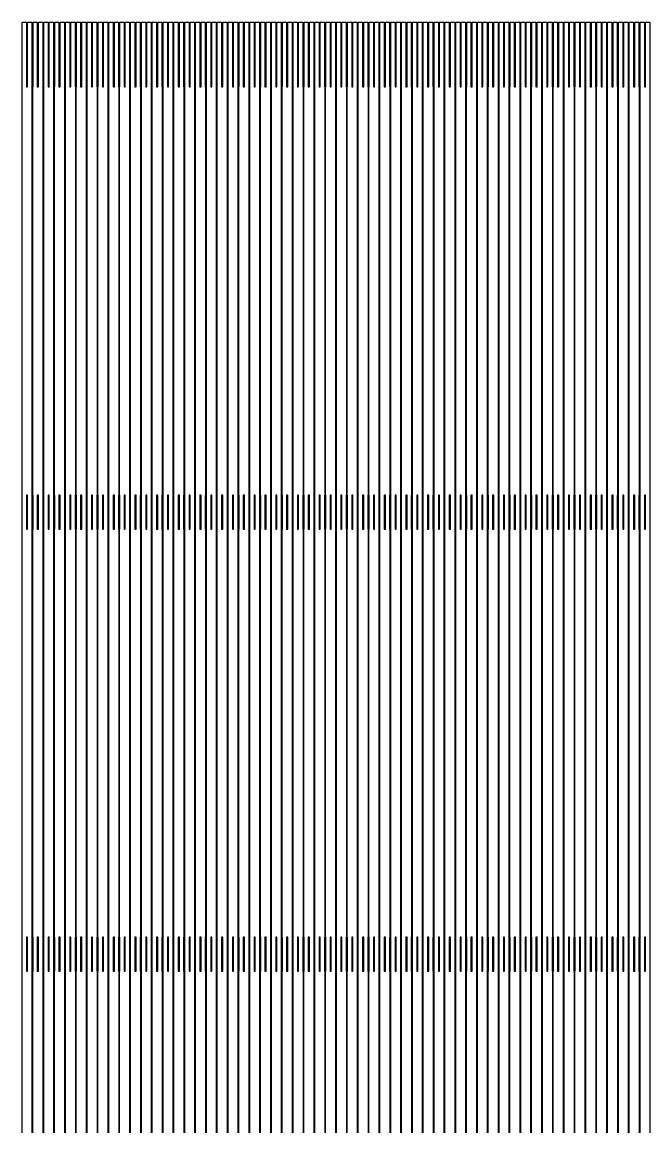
# Model space of a CAD drawing. Extents: x -145 to 145, y -175 to 185.
# Drawn here: x -85.9 to -25.9, y 4.6 to 110.1 of the extents above; entities that cross this region are included whole.
import ezdxf

# ---------------------------------------------------------------- set-up
doc = ezdxf.new("R2010")
doc.units = 0
doc.layers.add('screen_exp-1p', color=7, linetype='CONTINUOUS')

msp = doc.modelspace()

# ---------------------------------------------------------------- linework, layer by layer
at = {"layer": 'screen_exp-1p'}
for points in [[(-85.943, -19.492), (-85.943, 19.492), (-85.933, 19.492), (-85.933, 22.728), (-85.943, 22.728), (-85.943, 61.712), (-85.933, 61.712), (-85.933, 64.948), (-85.943, 64.948), (-85.943, 103.932), (-85.933, 103.932), (-85.933, 110.126), (-85.525, 110.126), (-85.525, 103.932), (-85.415, 103.932), (-85.415, 110.126), (-85.007, 110.126), (-85.007, 103.932), (-84.997, 103.932), (-84.997, 64.948), (-85.007, 64.948), (-85.007, 61.712), (-84.997, 61.712), (-84.997, 22.728), (-85.007, 22.728), (-85.007, 19.492), (-84.997, 19.492), (-84.997, -19.492)], [(-84.907, -19.492), (-84.907, 19.492), (-84.897, 19.492), (-84.897, 22.728), (-84.907, 22.728), (-84.907, 61.712), (-84.897, 61.712), (-84.897, 64.948), (-84.907, 64.948), (-84.907, 103.932), (-84.897, 103.932), (-84.897, 110.126), (-84.489, 110.126), (-84.489, 103.932), (-84.379, 103.932), (-84.379, 110.126), (-83.971, 110.126), (-83.971, 103.932), (-83.961, 103.932), (-83.961, 64.948), (-83.971, 64.948), (-83.971, 61.712), (-83.961, 61.712), (-83.961, 22.728), (-83.971, 22.728), (-83.971, 19.492), (-83.961, 19.492), (-83.961, -19.492)], [(-83.871, -19.492), (-83.871, 19.492), (-83.861, 19.492), (-83.861, 22.728), (-83.871, 22.728), (-83.871, 61.712), (-83.861, 61.712), (-83.861, 64.948), (-83.871, 64.948), (-83.871, 103.932), (-83.861, 103.932), (-83.861, 110.126), (-83.453, 110.126), (-83.453, 103.932), (-83.343, 103.932), (-83.343, 110.126), (-82.935, 110.126), (-82.935, 103.932), (-82.925, 103.932), (-82.925, 64.948), (-82.935, 64.948), (-82.935, 61.712), (-82.925, 61.712), (-82.925, 22.728), (-82.935, 22.728), (-82.935, 19.492), (-82.925, 19.492), (-82.925, -19.492)], [(-82.835, -19.492), (-82.835, 19.492), (-82.825, 19.492), (-82.825, 22.728), (-82.835, 22.728), (-82.835, 61.712), (-82.825, 61.712), (-82.825, 64.948), (-82.835, 64.948), (-82.835, 103.932), (-82.825, 103.932), (-82.825, 110.126), (-82.417, 110.126), (-82.417, 103.932), (-82.307, 103.932), (-82.307, 110.126), (-81.899, 110.126), (-81.899, 103.932), (-81.889, 103.932), (-81.889, 64.948), (-81.899, 64.948), (-81.899, 61.712), (-81.889, 61.712), (-81.889, 22.728), (-81.899, 22.728), (-81.899, 19.492), (-81.889, 19.492), (-81.889, -19.492)], [(-81.799, -19.492), (-81.799, 19.492), (-81.789, 19.492), (-81.789, 22.728), (-81.799, 22.728), (-81.799, 61.712), (-81.789, 61.712), (-81.789, 64.948), (-81.799, 64.948), (-81.799, 103.932), (-81.789, 103.932), (-81.789, 110.126), (-81.381, 110.126), (-81.381, 103.932), (-81.271, 103.932), (-81.271, 110.126), (-80.863, 110.126), (-80.863, 103.932), (-80.853, 103.932), (-80.853, 64.948), (-80.863, 64.948), (-80.863, 61.712), (-80.853, 61.712), (-80.853, 22.728), (-80.863, 22.728), (-80.863, 19.492), (-80.853, 19.492), (-80.853, -19.492)], [(-80.763, -19.492), (-80.763, 19.492), (-80.753, 19.492), (-80.753, 22.728), (-80.763, 22.728), (-80.763, 61.712), (-80.753, 61.712), (-80.753, 64.948), (-80.763, 64.948), (-80.763, 103.932), (-80.753, 103.932), (-80.753, 110.126), (-80.345, 110.126), (-80.345, 103.932), (-80.235, 103.932), (-80.235, 110.126), (-79.827, 110.126), (-79.827, 103.932), (-79.817, 103.932), (-79.817, 64.948), (-79.827, 64.948), (-79.827, 61.712), (-79.817, 61.712), (-79.817, 22.728), (-79.827, 22.728), (-79.827, 19.492), (-79.817, 19.492), (-79.817, -19.492)], [(-79.727, -19.492), (-79.727, 19.492), (-79.717, 19.492), (-79.717, 22.728), (-79.727, 22.728), (-79.727, 61.712), (-79.717, 61.712), (-79.717, 64.948), (-79.727, 64.948), (-79.727, 103.932), (-79.717, 103.932), (-79.717, 110.126), (-79.309, 110.126), (-79.309, 103.932), (-79.199, 103.932), (-79.199, 110.126), (-78.791, 110.126), (-78.791, 103.932), (-78.781, 103.932), (-78.781, 64.948), (-78.791, 64.948), (-78.791, 61.712), (-78.781, 61.712), (-78.781, 22.728), (-78.791, 22.728), (-78.791, 19.492), (-78.781, 19.492), (-78.781, -19.492)], [(-78.691, -19.492), (-78.691, 19.492), (-78.681, 19.492), (-78.681, 22.728), (-78.691, 22.728), (-78.691, 61.712), (-78.681, 61.712), (-78.681, 64.948), (-78.691, 64.948), (-78.691, 103.932), (-78.681, 103.932), (-78.681, 110.126), (-78.273, 110.126), (-78.273, 103.932), (-78.163, 103.932), (-78.163, 110.126), (-77.755, 110.126), (-77.755, 103.932), (-77.745, 103.932), (-77.745, 64.948), (-77.755, 64.948), (-77.755, 61.712), (-77.745, 61.712), (-77.745, 22.728), (-77.755, 22.728), (-77.755, 19.492), (-77.745, 19.492), (-77.745, -19.492)], [(-77.655, -19.492), (-77.655, 19.492), (-77.645, 19.492), (-77.645, 22.728), (-77.655, 22.728), (-77.655, 61.712), (-77.645, 61.712), (-77.645, 64.948), (-77.655, 64.948), (-77.655, 103.932), (-77.645, 103.932), (-77.645, 110.126), (-77.237, 110.126), (-77.237, 103.932), (-77.127, 103.932), (-77.127, 110.126), (-76.719, 110.126), (-76.719, 103.932), (-76.709, 103.932), (-76.709, 64.948), (-76.719, 64.948), (-76.719, 61.712), (-76.709, 61.712), (-76.709, 22.728), (-76.719, 22.728), (-76.719, 19.492), (-76.709, 19.492), (-76.709, -19.492)], [(-76.619, -19.492), (-76.619, 19.492), (-76.609, 19.492), (-76.609, 22.728), (-76.619, 22.728), (-76.619, 61.712), (-76.609, 61.712), (-76.609, 64.948), (-76.619, 64.948), (-76.619, 103.932), (-76.609, 103.932), (-76.609, 110.126), (-76.201, 110.126), (-76.201, 103.932), (-76.091, 103.932), (-76.091, 110.126), (-75.683, 110.126), (-75.683, 103.932), (-75.673, 103.932), (-75.673, 64.948), (-75.683, 64.948), (-75.683, 61.712), (-75.673, 61.712), (-75.673, 22.728), (-75.683, 22.728), (-75.683, 19.492), (-75.673, 19.492), (-75.673, -19.492)], [(-75.583, -19.492), (-75.583, 19.492), (-75.573, 19.492), (-75.573, 22.728), (-75.583, 22.728), (-75.583, 61.712), (-75.573, 61.712), (-75.573, 64.948), (-75.583, 64.948), (-75.583, 103.932), (-75.573, 103.932), (-75.573, 110.126), (-75.165, 110.126), (-75.165, 103.932), (-75.055, 103.932), (-75.055, 110.126), (-74.647, 110.126), (-74.647, 103.932), (-74.637, 103.932), (-74.637, 64.948), (-74.647, 64.948), (-74.647, 61.712), (-74.637, 61.712), (-74.637, 22.728), (-74.647, 22.728), (-74.647, 19.492), (-74.637, 19.492), (-74.637, -19.492)], [(-74.547, -19.492), (-74.547, 19.492), (-74.537, 19.492), (-74.537, 22.728), (-74.547, 22.728), (-74.547, 61.712), (-74.537, 61.712), (-74.537, 64.948), (-74.547, 64.948), (-74.547, 103.932), (-74.537, 103.932), (-74.537, 110.126), (-74.129, 110.126), (-74.129, 103.932), (-74.019, 103.932), (-74.019, 110.126), (-73.611, 110.126), (-73.611, 103.932), (-73.601, 103.932), (-73.601, 64.948), (-73.611, 64.948), (-73.611, 61.712), (-73.601, 61.712), (-73.601, 22.728), (-73.611, 22.728), (-73.611, 19.492), (-73.601, 19.492), (-73.601, -19.492)], [(-73.511, -19.492), (-73.511, 19.492), (-73.501, 19.492), (-73.501, 22.728), (-73.511, 22.728), (-73.511, 61.712), (-73.501, 61.712), (-73.501, 64.948), (-73.511, 64.948), (-73.511, 103.932), (-73.501, 103.932), (-73.501, 110.126), (-73.093, 110.126), (-73.093, 103.932), (-72.983, 103.932), (-72.983, 110.126), (-72.575, 110.126), (-72.575, 103.932), (-72.565, 103.932), (-72.565, 64.948), (-72.575, 64.948), (-72.575, 61.712), (-72.565, 61.712), (-72.565, 22.728), (-72.575, 22.728), (-72.575, 19.492), (-72.565, 19.492), (-72.565, -19.492)], [(-72.475, -19.492), (-72.475, 19.492), (-72.465, 19.492), (-72.465, 22.728), (-72.475, 22.728), (-72.475, 61.712), (-72.465, 61.712), (-72.465, 64.948), (-72.475, 64.948), (-72.475, 103.932), (-72.465, 103.932), (-72.465, 110.126), (-72.057, 110.126), (-72.057, 103.932), (-71.947, 103.932), (-71.947, 110.126), (-71.539, 110.126), (-71.539, 103.932), (-71.529, 103.932), (-71.529, 64.948), (-71.539, 64.948), (-71.539, 61.712), (-71.529, 61.712), (-71.529, 22.728), (-71.539, 22.728), (-71.539, 19.492), (-71.529, 19.492), (-71.529, -19.492)], [(-71.439, -19.492), (-71.439, 19.492), (-71.429, 19.492), (-71.429, 22.728), (-71.439, 22.728), (-71.439, 61.712), (-71.429, 61.712), (-71.429, 64.948), (-71.439, 64.948), (-71.439, 103.932), (-71.429, 103.932), (-71.429, 110.126), (-71.021, 110.126), (-71.021, 103.932), (-70.911, 103.932), (-70.911, 110.126), (-70.503, 110.126), (-70.503, 103.932), (-70.493, 103.932), (-70.493, 64.948), (-70.503, 64.948), (-70.503, 61.712), (-70.493, 61.712), (-70.493, 22.728), (-70.503, 22.728), (-70.503, 19.492), (-70.493, 19.492), (-70.493, -19.492)], [(-70.403, -19.492), (-70.403, 19.492), (-70.393, 19.492), (-70.393, 22.728), (-70.403, 22.728), (-70.403, 61.712), (-70.393, 61.712), (-70.393, 64.948), (-70.403, 64.948), (-70.403, 103.932), (-70.393, 103.932), (-70.393, 110.126), (-69.985, 110.126), (-69.985, 103.932), (-69.875, 103.932), (-69.875, 110.126), (-69.467, 110.126), (-69.467, 103.932), (-69.457, 103.932), (-69.457, 64.948), (-69.467, 64.948), (-69.467, 61.712), (-69.457, 61.712), (-69.457, 22.728), (-69.467, 22.728), (-69.467, 19.492), (-69.457, 19.492), (-69.457, -19.492)], [(-69.367, -19.492), (-69.367, 19.492), (-69.357, 19.492), (-69.357, 22.728), (-69.367, 22.728), (-69.367, 61.712), (-69.357, 61.712), (-69.357, 64.948), (-69.367, 64.948), (-69.367, 103.932), (-69.357, 103.932), (-69.357, 110.126), (-68.949, 110.126), (-68.949, 103.932), (-68.839, 103.932), (-68.839, 110.126), (-68.431, 110.126), (-68.431, 103.932), (-68.421, 103.932), (-68.421, 64.948), (-68.431, 64.948), (-68.431, 61.712), (-68.421, 61.712), (-68.421, 22.728), (-68.431, 22.728), (-68.431, 19.492), (-68.421, 19.492), (-68.421, -19.492)], [(-68.331, -19.492), (-68.331, 19.492), (-68.321, 19.492), (-68.321, 22.728), (-68.331, 22.728), (-68.331, 61.712), (-68.321, 61.712), (-68.321, 64.948), (-68.331, 64.948), (-68.331, 103.932), (-68.321, 103.932), (-68.321, 110.126), (-67.913, 110.126), (-67.913, 103.932), (-67.803, 103.932), (-67.803, 110.126), (-67.395, 110.126), (-67.395, 103.932), (-67.385, 103.932), (-67.385, 64.948), (-67.395, 64.948), (-67.395, 61.712), (-67.385, 61.712), (-67.385, 22.728), (-67.395, 22.728), (-67.395, 19.492), (-67.385, 19.492), (-67.385, -19.492)], [(-67.295, -19.492), (-67.295, 19.492), (-67.285, 19.492), (-67.285, 22.728), (-67.295, 22.728), (-67.295, 61.712), (-67.285, 61.712), (-67.285, 64.948), (-67.295, 64.948), (-67.295, 103.932), (-67.285, 103.932), (-67.285, 110.126), (-66.877, 110.126), (-66.877, 103.932), (-66.767, 103.932), (-66.767, 110.126), (-66.359, 110.126), (-66.359, 103.932), (-66.349, 103.932), (-66.349, 64.948), (-66.359, 64.948), (-66.359, 61.712), (-66.349, 61.712), (-66.349, 22.728), (-66.359, 22.728), (-66.359, 19.492), (-66.349, 19.492), (-66.349, -19.492)], [(-66.259, -19.492), (-66.259, 19.492), (-66.249, 19.492), (-66.249, 22.728), (-66.259, 22.728), (-66.259, 61.712), (-66.249, 61.712), (-66.249, 64.948), (-66.259, 64.948), (-66.259, 103.932), (-66.249, 103.932), (-66.249, 110.126), (-65.841, 110.126), (-65.841, 103.932), (-65.731, 103.932), (-65.731, 110.126), (-65.323, 110.126), (-65.323, 103.932), (-65.313, 103.932), (-65.313, 64.948), (-65.323, 64.948), (-65.323, 61.712), (-65.313, 61.712), (-65.313, 22.728), (-65.323, 22.728), (-65.323, 19.492), (-65.313, 19.492), (-65.313, -19.492)], [(-65.223, -19.492), (-65.223, 19.492), (-65.213, 19.492), (-65.213, 22.728), (-65.223, 22.728), (-65.223, 61.712), (-65.213, 61.712), (-65.213, 64.948), (-65.223, 64.948), (-65.223, 103.932), (-65.213, 103.932), (-65.213, 110.126), (-64.805, 110.126), (-64.805, 103.932), (-64.695, 103.932), (-64.695, 110.126), (-64.287, 110.126), (-64.287, 103.932), (-64.277, 103.932), (-64.277, 64.948), (-64.287, 64.948), (-64.287, 61.712), (-64.277, 61.712), (-64.277, 22.728), (-64.287, 22.728), (-64.287, 19.492), (-64.277, 19.492), (-64.277, -19.492)], [(-64.187, -19.492), (-64.187, 19.492), (-64.177, 19.492), (-64.177, 22.728), (-64.187, 22.728), (-64.187, 61.712), (-64.177, 61.712), (-64.177, 64.948), (-64.187, 64.948), (-64.187, 103.932), (-64.177, 103.932), (-64.177, 110.126), (-63.769, 110.126), (-63.769, 103.932), (-63.659, 103.932), (-63.659, 110.126), (-63.251, 110.126), (-63.251, 103.932), (-63.241, 103.932), (-63.241, 64.948), (-63.251, 64.948), (-63.251, 61.712), (-63.241, 61.712), (-63.241, 22.728), (-63.251, 22.728), (-63.251, 19.492), (-63.241, 19.492), (-63.241, -19.492)], [(-63.151, -19.492), (-63.151, 19.492), (-63.141, 19.492), (-63.141, 22.728), (-63.151, 22.728), (-63.151, 61.712), (-63.141, 61.712), (-63.141, 64.948), (-63.151, 64.948), (-63.151, 103.932), (-63.141, 103.932), (-63.141, 110.126), (-62.733, 110.126), (-62.733, 103.932), (-62.623, 103.932), (-62.623, 110.126), (-62.215, 110.126), (-62.215, 103.932), (-62.205, 103.932), (-62.205, 64.948), (-62.215, 64.948), (-62.215, 61.712), (-62.205, 61.712), (-62.205, 22.728), (-62.215, 22.728), (-62.215, 19.492), (-62.205, 19.492), (-62.205, -19.492)], [(-62.115, -19.492), (-62.115, 19.492), (-62.105, 19.492), (-62.105, 22.728), (-62.115, 22.728), (-62.115, 61.712), (-62.105, 61.712), (-62.105, 64.948), (-62.115, 64.948), (-62.115, 103.932), (-62.105, 103.932), (-62.105, 110.126), (-61.697, 110.126), (-61.697, 103.932), (-61.587, 103.932), (-61.587, 110.126), (-61.179, 110.126), (-61.179, 103.932), (-61.169, 103.932), (-61.169, 64.948), (-61.179, 64.948), (-61.179, 61.712), (-61.169, 61.712), (-61.169, 22.728), (-61.179, 22.728), (-61.179, 19.492), (-61.169, 19.492), (-61.169, -19.492)], [(-61.079, -19.492), (-61.079, 19.492), (-61.069, 19.492), (-61.069, 22.728), (-61.079, 22.728), (-61.079, 61.712), (-61.069, 61.712), (-61.069, 64.948), (-61.079, 64.948), (-61.079, 103.932), (-61.069, 103.932), (-61.069, 110.126), (-60.661, 110.126), (-60.661, 103.932), (-60.551, 103.932), (-60.551, 110.126), (-60.143, 110.126), (-60.143, 103.932), (-60.133, 103.932), (-60.133, 64.948), (-60.143, 64.948), (-60.143, 61.712), (-60.133, 61.712), (-60.133, 22.728), (-60.143, 22.728), (-60.143, 19.492), (-60.133, 19.492), (-60.133, -19.492)], [(-60.043, -19.492), (-60.043, 19.492), (-60.033, 19.492), (-60.033, 22.728), (-60.043, 22.728), (-60.043, 61.712), (-60.033, 61.712), (-60.033, 64.948), (-60.043, 64.948), (-60.043, 103.932), (-60.033, 103.932), (-60.033, 110.126), (-59.625, 110.126), (-59.625, 103.932), (-59.515, 103.932), (-59.515, 110.126), (-59.107, 110.126), (-59.107, 103.932), (-59.097, 103.932), (-59.097, 64.948), (-59.107, 64.948), (-59.107, 61.712), (-59.097, 61.712), (-59.097, 22.728), (-59.107, 22.728), (-59.107, 19.492), (-59.097, 19.492), (-59.097, -19.492)], [(-59.007, -19.492), (-59.007, 19.492), (-58.997, 19.492), (-58.997, 22.728), (-59.007, 22.728), (-59.007, 61.712), (-58.997, 61.712), (-58.997, 64.948), (-59.007, 64.948), (-59.007, 103.932), (-58.997, 103.932), (-58.997, 110.126), (-58.589, 110.126), (-58.589, 103.932), (-58.479, 103.932), (-58.479, 110.126), (-58.071, 110.126), (-58.071, 103.932), (-58.061, 103.932), (-58.061, 64.948), (-58.071, 64.948), (-58.071, 61.712), (-58.061, 61.712), (-58.061, 22.728), (-58.071, 22.728), (-58.071, 19.492), (-58.061, 19.492), (-58.061, -19.492)], [(-57.971, -19.492), (-57.971, 19.492), (-57.961, 19.492), (-57.961, 22.728), (-57.971, 22.728), (-57.971, 61.712), (-57.961, 61.712), (-57.961, 64.948), (-57.971, 64.948), (-57.971, 103.932), (-57.961, 103.932), (-57.961, 110.126), (-57.553, 110.126), (-57.553, 103.932), (-57.443, 103.932), (-57.443, 110.126), (-57.035, 110.126), (-57.035, 103.932), (-57.025, 103.932), (-57.025, 64.948), (-57.035, 64.948), (-57.035, 61.712), (-57.025, 61.712), (-57.025, 22.728), (-57.035, 22.728), (-57.035, 19.492), (-57.025, 19.492), (-57.025, -19.492)], [(-56.935, -19.492), (-56.935, 19.492), (-56.925, 19.492), (-56.925, 22.728), (-56.935, 22.728), (-56.935, 61.712), (-56.925, 61.712), (-56.925, 64.948), (-56.935, 64.948), (-56.935, 103.932), (-56.925, 103.932), (-56.925, 110.126), (-56.517, 110.126), (-56.517, 103.932), (-56.407, 103.932), (-56.407, 110.126), (-55.999, 110.126), (-55.999, 103.932), (-55.989, 103.932), (-55.989, 64.948), (-55.999, 64.948), (-55.999, 61.712), (-55.989, 61.712), (-55.989, 22.728), (-55.999, 22.728), (-55.999, 19.492), (-55.989, 19.492), (-55.989, -19.492)], [(-55.899, -19.492), (-55.899, 19.492), (-55.889, 19.492), (-55.889, 22.728), (-55.899, 22.728), (-55.899, 61.712), (-55.889, 61.712), (-55.889, 64.948), (-55.899, 64.948), (-55.899, 103.932), (-55.889, 103.932), (-55.889, 110.126), (-55.481, 110.126), (-55.481, 103.932), (-55.371, 103.932), (-55.371, 110.126), (-54.963, 110.126), (-54.963, 103.932), (-54.953, 103.932), (-54.953, 64.948), (-54.963, 64.948), (-54.963, 61.712), (-54.953, 61.712), (-54.953, 22.728), (-54.963, 22.728), (-54.963, 19.492), (-54.953, 19.492), (-54.953, -19.492)], [(-54.863, -19.492), (-54.863, 19.492), (-54.853, 19.492), (-54.853, 22.728), (-54.863, 22.728), (-54.863, 61.712), (-54.853, 61.712), (-54.853, 64.948), (-54.863, 64.948), (-54.863, 103.932), (-54.853, 103.932), (-54.853, 110.126), (-54.445, 110.126), (-54.445, 103.932), (-54.335, 103.932), (-54.335, 110.126), (-53.927, 110.126), (-53.927, 103.932), (-53.917, 103.932), (-53.917, 64.948), (-53.927, 64.948), (-53.927, 61.712), (-53.917, 61.712), (-53.917, 22.728), (-53.927, 22.728), (-53.927, 19.492), (-53.917, 19.492), (-53.917, -19.492)], [(-53.827, -19.492), (-53.827, 19.492), (-53.817, 19.492), (-53.817, 22.728), (-53.827, 22.728), (-53.827, 61.712), (-53.817, 61.712), (-53.817, 64.948), (-53.827, 64.948), (-53.827, 103.932), (-53.817, 103.932), (-53.817, 110.126), (-53.409, 110.126), (-53.409, 103.932), (-53.299, 103.932), (-53.299, 110.126), (-52.891, 110.126), (-52.891, 103.932), (-52.881, 103.932), (-52.881, 64.948), (-52.891, 64.948), (-52.891, 61.712), (-52.881, 61.712), (-52.881, 22.728), (-52.891, 22.728), (-52.891, 19.492), (-52.881, 19.492), (-52.881, -19.492)], [(-52.791, -19.492), (-52.791, 19.492), (-52.781, 19.492), (-52.781, 22.728), (-52.791, 22.728), (-52.791, 61.712), (-52.781, 61.712), (-52.781, 64.948), (-52.791, 64.948), (-52.791, 103.932), (-52.781, 103.932), (-52.781, 110.126), (-52.373, 110.126), (-52.373, 103.932), (-52.263, 103.932), (-52.263, 110.126), (-51.855, 110.126), (-51.855, 103.932), (-51.845, 103.932), (-51.845, 64.948), (-51.855, 64.948), (-51.855, 61.712), (-51.845, 61.712), (-51.845, 22.728), (-51.855, 22.728), (-51.855, 19.492), (-51.845, 19.492), (-51.845, -19.492)], [(-51.755, -19.492), (-51.755, 19.492), (-51.745, 19.492), (-51.745, 22.728), (-51.755, 22.728), (-51.755, 61.712), (-51.745, 61.712), (-51.745, 64.948), (-51.755, 64.948), (-51.755, 103.932), (-51.745, 103.932), (-51.745, 110.126), (-51.337, 110.126), (-51.337, 103.932), (-51.227, 103.932), (-51.227, 110.126), (-50.819, 110.126), (-50.819, 103.932), (-50.809, 103.932), (-50.809, 64.948), (-50.819, 64.948), (-50.819, 61.712), (-50.809, 61.712), (-50.809, 22.728), (-50.819, 22.728), (-50.819, 19.492), (-50.809, 19.492), (-50.809, -19.492)], [(-50.719, -19.492), (-50.719, 19.492), (-50.709, 19.492), (-50.709, 22.728), (-50.719, 22.728), (-50.719, 61.712), (-50.709, 61.712), (-50.709, 64.948), (-50.719, 64.948), (-50.719, 103.932), (-50.709, 103.932), (-50.709, 110.126), (-50.301, 110.126), (-50.301, 103.932), (-50.191, 103.932), (-50.191, 110.126), (-49.783, 110.126), (-49.783, 103.932), (-49.773, 103.932), (-49.773, 64.948), (-49.783, 64.948), (-49.783, 61.712), (-49.773, 61.712), (-49.773, 22.728), (-49.783, 22.728), (-49.783, 19.492), (-49.773, 19.492), (-49.773, -19.492)], [(-49.683, -19.492), (-49.683, 19.492), (-49.673, 19.492), (-49.673, 22.728), (-49.683, 22.728), (-49.683, 61.712), (-49.673, 61.712), (-49.673, 64.948), (-49.683, 64.948), (-49.683, 103.932), (-49.673, 103.932), (-49.673, 110.126), (-49.265, 110.126), (-49.265, 103.932), (-49.155, 103.932), (-49.155, 110.126), (-48.747, 110.126), (-48.747, 103.932), (-48.737, 103.932), (-48.737, 64.948), (-48.747, 64.948), (-48.747, 61.712), (-48.737, 61.712), (-48.737, 22.728), (-48.747, 22.728), (-48.747, 19.492), (-48.737, 19.492), (-48.737, -19.492)], [(-48.647, -19.492), (-48.647, 19.492), (-48.637, 19.492), (-48.637, 22.728), (-48.647, 22.728), (-48.647, 61.712), (-48.637, 61.712), (-48.637, 64.948), (-48.647, 64.948), (-48.647, 103.932), (-48.637, 103.932), (-48.637, 110.126), (-48.229, 110.126), (-48.229, 103.932), (-48.119, 103.932), (-48.119, 110.126), (-47.711, 110.126), (-47.711, 103.932), (-47.701, 103.932), (-47.701, 64.948), (-47.711, 64.948), (-47.711, 61.712), (-47.701, 61.712), (-47.701, 22.728), (-47.711, 22.728), (-47.711, 19.492), (-47.701, 19.492), (-47.701, -19.492)], [(-47.611, -19.492), (-47.611, 19.492), (-47.601, 19.492), (-47.601, 22.728), (-47.611, 22.728), (-47.611, 61.712), (-47.601, 61.712), (-47.601, 64.948), (-47.611, 64.948), (-47.611, 103.932), (-47.601, 103.932), (-47.601, 110.126), (-47.193, 110.126), (-47.193, 103.932), (-47.083, 103.932), (-47.083, 110.126), (-46.675, 110.126), (-46.675, 103.932), (-46.665, 103.932), (-46.665, 64.948), (-46.675, 64.948), (-46.675, 61.712), (-46.665, 61.712), (-46.665, 22.728), (-46.675, 22.728), (-46.675, 19.492), (-46.665, 19.492), (-46.665, -19.492)], [(-46.575, -19.492), (-46.575, 19.492), (-46.565, 19.492), (-46.565, 22.728), (-46.575, 22.728), (-46.575, 61.712), (-46.565, 61.712), (-46.565, 64.948), (-46.575, 64.948), (-46.575, 103.932), (-46.565, 103.932), (-46.565, 110.126), (-46.157, 110.126), (-46.157, 103.932), (-46.047, 103.932), (-46.047, 110.126), (-45.639, 110.126), (-45.639, 103.932), (-45.629, 103.932), (-45.629, 64.948), (-45.639, 64.948), (-45.639, 61.712), (-45.629, 61.712), (-45.629, 22.728), (-45.639, 22.728), (-45.639, 19.492), (-45.629, 19.492), (-45.629, -19.492)], [(-45.539, -19.492), (-45.539, 19.492), (-45.529, 19.492), (-45.529, 22.728), (-45.539, 22.728), (-45.539, 61.712), (-45.529, 61.712), (-45.529, 64.948), (-45.539, 64.948), (-45.539, 103.932), (-45.529, 103.932), (-45.529, 110.126), (-45.121, 110.126), (-45.121, 103.932), (-45.011, 103.932), (-45.011, 110.126), (-44.603, 110.126), (-44.603, 103.932), (-44.593, 103.932), (-44.593, 64.948), (-44.603, 64.948), (-44.603, 61.712), (-44.593, 61.712), (-44.593, 22.728), (-44.603, 22.728), (-44.603, 19.492), (-44.593, 19.492), (-44.593, -19.492)], [(-44.503, -19.492), (-44.503, 19.492), (-44.493, 19.492), (-44.493, 22.728), (-44.503, 22.728), (-44.503, 61.712), (-44.493, 61.712), (-44.493, 64.948), (-44.503, 64.948), (-44.503, 103.932), (-44.493, 103.932), (-44.493, 110.126), (-44.085, 110.126), (-44.085, 103.932), (-43.975, 103.932), (-43.975, 110.126), (-43.567, 110.126), (-43.567, 103.932), (-43.557, 103.932), (-43.557, 64.948), (-43.567, 64.948), (-43.567, 61.712), (-43.557, 61.712), (-43.557, 22.728), (-43.567, 22.728), (-43.567, 19.492), (-43.557, 19.492), (-43.557, -19.492)], [(-43.467, -19.492), (-43.467, 19.492), (-43.457, 19.492), (-43.457, 22.728), (-43.467, 22.728), (-43.467, 61.712), (-43.457, 61.712), (-43.457, 64.948), (-43.467, 64.948), (-43.467, 103.932), (-43.457, 103.932), (-43.457, 110.126), (-43.049, 110.126), (-43.049, 103.932), (-42.939, 103.932), (-42.939, 110.126), (-42.531, 110.126), (-42.531, 103.932), (-42.521, 103.932), (-42.521, 64.948), (-42.531, 64.948), (-42.531, 61.712), (-42.521, 61.712), (-42.521, 22.728), (-42.531, 22.728), (-42.531, 19.492), (-42.521, 19.492), (-42.521, -19.492)], [(-42.431, -19.492), (-42.431, 19.492), (-42.421, 19.492), (-42.421, 22.728), (-42.431, 22.728), (-42.431, 61.712), (-42.421, 61.712), (-42.421, 64.948), (-42.431, 64.948), (-42.431, 103.932), (-42.421, 103.932), (-42.421, 110.126), (-42.013, 110.126), (-42.013, 103.932), (-41.903, 103.932), (-41.903, 110.126), (-41.495, 110.126), (-41.495, 103.932), (-41.485, 103.932), (-41.485, 64.948), (-41.495, 64.948), (-41.495, 61.712), (-41.485, 61.712), (-41.485, 22.728), (-41.495, 22.728), (-41.495, 19.492), (-41.485, 19.492), (-41.485, -19.492)], [(-41.395, -19.492), (-41.395, 19.492), (-41.385, 19.492), (-41.385, 22.728), (-41.395, 22.728), (-41.395, 61.712), (-41.385, 61.712), (-41.385, 64.948), (-41.395, 64.948), (-41.395, 103.932), (-41.385, 103.932), (-41.385, 110.126), (-40.977, 110.126), (-40.977, 103.932), (-40.867, 103.932), (-40.867, 110.126), (-40.459, 110.126), (-40.459, 103.932), (-40.449, 103.932), (-40.449, 64.948), (-40.459, 64.948), (-40.459, 61.712), (-40.449, 61.712), (-40.449, 22.728), (-40.459, 22.728), (-40.459, 19.492), (-40.449, 19.492), (-40.449, -19.492)], [(-40.359, -19.492), (-40.359, 19.492), (-40.349, 19.492), (-40.349, 22.728), (-40.359, 22.728), (-40.359, 61.712), (-40.349, 61.712), (-40.349, 64.948), (-40.359, 64.948), (-40.359, 103.932), (-40.349, 103.932), (-40.349, 110.126), (-39.941, 110.126), (-39.941, 103.932), (-39.831, 103.932), (-39.831, 110.126), (-39.423, 110.126), (-39.423, 103.932), (-39.413, 103.932), (-39.413, 64.948), (-39.423, 64.948), (-39.423, 61.712), (-39.413, 61.712), (-39.413, 22.728), (-39.423, 22.728), (-39.423, 19.492), (-39.413, 19.492), (-39.413, -19.492)], [(-39.323, -19.492), (-39.323, 19.492), (-39.313, 19.492), (-39.313, 22.728), (-39.323, 22.728), (-39.323, 61.712), (-39.313, 61.712), (-39.313, 64.948), (-39.323, 64.948), (-39.323, 103.932), (-39.313, 103.932), (-39.313, 110.126), (-38.905, 110.126), (-38.905, 103.932), (-38.795, 103.932), (-38.795, 110.126), (-38.387, 110.126), (-38.387, 103.932), (-38.377, 103.932), (-38.377, 64.948), (-38.387, 64.948), (-38.387, 61.712), (-38.377, 61.712), (-38.377, 22.728), (-38.387, 22.728), (-38.387, 19.492), (-38.377, 19.492), (-38.377, -19.492)], [(-38.287, -19.492), (-38.287, 19.492), (-38.277, 19.492), (-38.277, 22.728), (-38.287, 22.728), (-38.287, 61.712), (-38.277, 61.712), (-38.277, 64.948), (-38.287, 64.948), (-38.287, 103.932), (-38.277, 103.932), (-38.277, 110.126), (-37.869, 110.126), (-37.869, 103.932), (-37.759, 103.932), (-37.759, 110.126), (-37.351, 110.126), (-37.351, 103.932), (-37.341, 103.932), (-37.341, 64.948), (-37.351, 64.948), (-37.351, 61.712), (-37.341, 61.712), (-37.341, 22.728), (-37.351, 22.728), (-37.351, 19.492), (-37.341, 19.492), (-37.341, -19.492)], [(-37.251, -19.492), (-37.251, 19.492), (-37.241, 19.492), (-37.241, 22.728), (-37.251, 22.728), (-37.251, 61.712), (-37.241, 61.712), (-37.241, 64.948), (-37.251, 64.948), (-37.251, 103.932), (-37.241, 103.932), (-37.241, 110.126), (-36.833, 110.126), (-36.833, 103.932), (-36.723, 103.932), (-36.723, 110.126), (-36.315, 110.126), (-36.315, 103.932), (-36.305, 103.932), (-36.305, 64.948), (-36.315, 64.948), (-36.315, 61.712), (-36.305, 61.712), (-36.305, 22.728), (-36.315, 22.728), (-36.315, 19.492), (-36.305, 19.492), (-36.305, -19.492)], [(-36.215, -19.492), (-36.215, 19.492), (-36.205, 19.492), (-36.205, 22.728), (-36.215, 22.728), (-36.215, 61.712), (-36.205, 61.712), (-36.205, 64.948), (-36.215, 64.948), (-36.215, 103.932), (-36.205, 103.932), (-36.205, 110.126), (-35.797, 110.126), (-35.797, 103.932), (-35.687, 103.932), (-35.687, 110.126), (-35.279, 110.126), (-35.279, 103.932), (-35.269, 103.932), (-35.269, 64.948), (-35.279, 64.948), (-35.279, 61.712), (-35.269, 61.712), (-35.269, 22.728), (-35.279, 22.728), (-35.279, 19.492), (-35.269, 19.492), (-35.269, -19.492)], [(-35.179, -19.492), (-35.179, 19.492), (-35.169, 19.492), (-35.169, 22.728), (-35.179, 22.728), (-35.179, 61.712), (-35.169, 61.712), (-35.169, 64.948), (-35.179, 64.948), (-35.179, 103.932), (-35.169, 103.932), (-35.169, 110.126), (-34.761, 110.126), (-34.761, 103.932), (-34.651, 103.932), (-34.651, 110.126), (-34.243, 110.126), (-34.243, 103.932), (-34.233, 103.932), (-34.233, 64.948), (-34.243, 64.948), (-34.243, 61.712), (-34.233, 61.712), (-34.233, 22.728), (-34.243, 22.728), (-34.243, 19.492), (-34.233, 19.492), (-34.233, -19.492)], [(-34.143, -19.492), (-34.143, 19.492), (-34.133, 19.492), (-34.133, 22.728), (-34.143, 22.728), (-34.143, 61.712), (-34.133, 61.712), (-34.133, 64.948), (-34.143, 64.948), (-34.143, 103.932), (-34.133, 103.932), (-34.133, 110.126), (-33.725, 110.126), (-33.725, 103.932), (-33.615, 103.932), (-33.615, 110.126), (-33.207, 110.126), (-33.207, 103.932), (-33.197, 103.932), (-33.197, 64.948), (-33.207, 64.948), (-33.207, 61.712), (-33.197, 61.712), (-33.197, 22.728), (-33.207, 22.728), (-33.207, 19.492), (-33.197, 19.492), (-33.197, -19.492)], [(-33.107, -19.492), (-33.107, 19.492), (-33.097, 19.492), (-33.097, 22.728), (-33.107, 22.728), (-33.107, 61.712), (-33.097, 61.712), (-33.097, 64.948), (-33.107, 64.948), (-33.107, 103.932), (-33.097, 103.932), (-33.097, 110.126), (-32.689, 110.126), (-32.689, 103.932), (-32.579, 103.932), (-32.579, 110.126), (-32.171, 110.126), (-32.171, 103.932), (-32.161, 103.932), (-32.161, 64.948), (-32.171, 64.948), (-32.171, 61.712), (-32.161, 61.712), (-32.161, 22.728), (-32.171, 22.728), (-32.171, 19.492), (-32.161, 19.492), (-32.161, -19.492)], [(-32.071, -19.492), (-32.071, 19.492), (-32.061, 19.492), (-32.061, 22.728), (-32.071, 22.728), (-32.071, 61.712), (-32.061, 61.712), (-32.061, 64.948), (-32.071, 64.948), (-32.071, 103.932), (-32.061, 103.932), (-32.061, 110.126), (-31.653, 110.126), (-31.653, 103.932), (-31.543, 103.932), (-31.543, 110.126), (-31.135, 110.126), (-31.135, 103.932), (-31.125, 103.932), (-31.125, 64.948), (-31.135, 64.948), (-31.135, 61.712), (-31.125, 61.712), (-31.125, 22.728), (-31.135, 22.728), (-31.135, 19.492), (-31.125, 19.492), (-31.125, -19.492)], [(-31.035, -19.492), (-31.035, 19.492), (-31.025, 19.492), (-31.025, 22.728), (-31.035, 22.728), (-31.035, 61.712), (-31.025, 61.712), (-31.025, 64.948), (-31.035, 64.948), (-31.035, 103.932), (-31.025, 103.932), (-31.025, 110.126), (-30.617, 110.126), (-30.617, 103.932), (-30.507, 103.932), (-30.507, 110.126), (-30.099, 110.126), (-30.099, 103.932), (-30.089, 103.932), (-30.089, 64.948), (-30.099, 64.948), (-30.099, 61.712), (-30.089, 61.712), (-30.089, 22.728), (-30.099, 22.728), (-30.099, 19.492), (-30.089, 19.492), (-30.089, -19.492)], [(-29.999, -19.492), (-29.999, 19.492), (-29.989, 19.492), (-29.989, 22.728), (-29.999, 22.728), (-29.999, 61.712), (-29.989, 61.712), (-29.989, 64.948), (-29.999, 64.948), (-29.999, 103.932), (-29.989, 103.932), (-29.989, 110.126), (-29.581, 110.126), (-29.581, 103.932), (-29.471, 103.932), (-29.471, 110.126), (-29.063, 110.126), (-29.063, 103.932), (-29.053, 103.932), (-29.053, 64.948), (-29.063, 64.948), (-29.063, 61.712), (-29.053, 61.712), (-29.053, 22.728), (-29.063, 22.728), (-29.063, 19.492), (-29.053, 19.492), (-29.053, -19.492)], [(-28.963, -19.492), (-28.963, 19.492), (-28.953, 19.492), (-28.953, 22.728), (-28.963, 22.728), (-28.963, 61.712), (-28.953, 61.712), (-28.953, 64.948), (-28.963, 64.948), (-28.963, 103.932), (-28.953, 103.932), (-28.953, 110.126), (-28.545, 110.126), (-28.545, 103.932), (-28.435, 103.932), (-28.435, 110.126), (-28.027, 110.126), (-28.027, 103.932), (-28.017, 103.932), (-28.017, 64.948), (-28.027, 64.948), (-28.027, 61.712), (-28.017, 61.712), (-28.017, 22.728), (-28.027, 22.728), (-28.027, 19.492), (-28.017, 19.492), (-28.017, -19.492)], [(-27.927, -19.492), (-27.927, 19.492), (-27.917, 19.492), (-27.917, 22.728), (-27.927, 22.728), (-27.927, 61.712), (-27.917, 61.712), (-27.917, 64.948), (-27.927, 64.948), (-27.927, 103.932), (-27.917, 103.932), (-27.917, 110.126), (-27.509, 110.126), (-27.509, 103.932), (-27.399, 103.932), (-27.399, 110.126), (-26.991, 110.126), (-26.991, 103.932), (-26.981, 103.932), (-26.981, 64.948), (-26.991, 64.948), (-26.991, 61.712), (-26.981, 61.712), (-26.981, 22.728), (-26.991, 22.728), (-26.991, 19.492), (-26.981, 19.492), (-26.981, -19.492)], [(-26.891, -19.492), (-26.891, 19.492), (-26.881, 19.492), (-26.881, 22.728), (-26.891, 22.728), (-26.891, 61.712), (-26.881, 61.712), (-26.881, 64.948), (-26.891, 64.948), (-26.891, 103.932), (-26.881, 103.932), (-26.881, 110.126), (-26.473, 110.126), (-26.473, 103.932), (-26.363, 103.932), (-26.363, 110.126), (-25.955, 110.126), (-25.955, 103.932), (-25.945, 103.932), (-25.945, 64.948), (-25.955, 64.948), (-25.955, 61.712), (-25.945, 61.712), (-25.945, 22.728), (-25.955, 22.728), (-25.955, 19.492), (-25.945, 19.492), (-25.945, -19.492)], [(-85.415, 61.712), (-85.415, 64.948), (-85.525, 64.948), (-85.525, 61.712), (-85.415, 61.712)], [(-84.489, 61.712), (-84.379, 61.712), (-84.379, 64.948), (-84.489, 64.948), (-84.489, 61.712)], [(-83.453, 61.712), (-83.343, 61.712), (-83.343, 64.948), (-83.453, 64.948), (-83.453, 61.712)], [(-82.307, 61.712), (-82.307, 64.948), (-82.417, 64.948), (-82.417, 61.712), (-82.307, 61.712)], [(-81.381, 61.712), (-81.271, 61.712), (-81.271, 64.948), (-81.381, 64.948), (-81.381, 61.712)], [(-80.235, 61.712), (-80.235, 64.948), (-80.345, 64.948), (-80.345, 61.712), (-80.235, 61.712)], [(-79.199, 61.712), (-79.199, 64.948), (-79.309, 64.948), (-79.309, 61.712), (-79.199, 61.712)], [(-78.163, 61.712), (-78.163, 64.948), (-78.273, 64.948), (-78.273, 61.712), (-78.163, 61.712)], [(-77.127, 61.712), (-77.127, 64.948), (-77.237, 64.948), (-77.237, 61.712), (-77.127, 61.712)], [(-76.091, 61.712), (-76.091, 64.948), (-76.201, 64.948), (-76.201, 61.712), (-76.091, 61.712)], [(-75.055, 61.712), (-75.055, 64.948), (-75.165, 64.948), (-75.165, 61.712), (-75.055, 61.712)], [(-74.019, 61.712), (-74.019, 64.948), (-74.129, 64.948), (-74.129, 61.712), (-74.019, 61.712)], [(-72.983, 61.712), (-72.983, 64.948), (-73.093, 64.948), (-73.093, 61.712), (-72.983, 61.712)], [(-72.057, 61.712), (-71.947, 61.712), (-71.947, 64.948), (-72.057, 64.948), (-72.057, 61.712)], [(-71.021, 61.712), (-70.911, 61.712), (-70.911, 64.948), (-71.021, 64.948), (-71.021, 61.712)], [(-69.875, 61.712), (-69.875, 64.948), (-69.985, 64.948), (-69.985, 61.712), (-69.875, 61.712)], [(-68.839, 61.712), (-68.839, 64.948), (-68.949, 64.948), (-68.949, 61.712), (-68.839, 61.712)], [(-67.803, 61.712), (-67.803, 64.948), (-67.913, 64.948), (-67.913, 61.712), (-67.803, 61.712)], [(-66.877, 61.712), (-66.767, 61.712), (-66.767, 64.948), (-66.877, 64.948), (-66.877, 61.712)], [(-65.731, 61.712), (-65.731, 64.948), (-65.841, 64.948), (-65.841, 61.712), (-65.731, 61.712)], [(-64.695, 61.712), (-64.695, 64.948), (-64.805, 64.948), (-64.805, 61.712), (-64.695, 61.712)], [(-63.769, 61.712), (-63.659, 61.712), (-63.659, 64.948), (-63.769, 64.948), (-63.769, 61.712)], [(-62.623, 61.712), (-62.623, 64.948), (-62.733, 64.948), (-62.733, 61.712), (-62.623, 61.712)], [(-61.587, 61.712), (-61.587, 64.948), (-61.697, 64.948), (-61.697, 61.712), (-61.587, 61.712)], [(-60.551, 61.712), (-60.551, 64.948), (-60.661, 64.948), (-60.661, 61.712), (-60.551, 61.712)], [(-59.625, 61.712), (-59.515, 61.712), (-59.515, 64.948), (-59.625, 64.948), (-59.625, 61.712)], [(-58.479, 61.712), (-58.479, 64.948), (-58.589, 64.948), (-58.589, 61.712), (-58.479, 61.712)], [(-57.553, 61.712), (-57.443, 61.712), (-57.443, 64.948), (-57.553, 64.948), (-57.553, 61.712)], [(-56.407, 61.712), (-56.407, 64.948), (-56.517, 64.948), (-56.517, 61.712), (-56.407, 61.712)], [(-55.481, 61.712), (-55.371, 61.712), (-55.371, 64.948), (-55.481, 64.948), (-55.481, 61.712)], [(-54.335, 61.712), (-54.335, 64.948), (-54.445, 64.948), (-54.445, 61.712), (-54.335, 61.712)], [(-53.409, 61.712), (-53.299, 61.712), (-53.299, 64.948), (-53.409, 64.948), (-53.409, 61.712)], [(-52.373, 61.712), (-52.263, 61.712), (-52.263, 64.948), (-52.373, 64.948), (-52.373, 61.712)], [(-51.227, 61.712), (-51.227, 64.948), (-51.337, 64.948), (-51.337, 61.712), (-51.227, 61.712)], [(-50.191, 61.712), (-50.191, 64.948), (-50.301, 64.948), (-50.301, 61.712), (-50.191, 61.712)], [(-49.155, 61.712), (-49.155, 64.948), (-49.265, 64.948), (-49.265, 61.712), (-49.155, 61.712)], [(-48.229, 61.712), (-48.119, 61.712), (-48.119, 64.948), (-48.229, 64.948), (-48.229, 61.712)], [(-47.083, 61.712), (-47.083, 64.948), (-47.193, 64.948), (-47.193, 61.712), (-47.083, 61.712)], [(-46.157, 61.712), (-46.047, 61.712), (-46.047, 64.948), (-46.157, 64.948), (-46.157, 61.712)], [(-45.011, 61.712), (-45.011, 64.948), (-45.121, 64.948), (-45.121, 61.712), (-45.011, 61.712)], [(-43.975, 61.712), (-43.975, 64.948), (-44.085, 64.948), (-44.085, 61.712), (-43.975, 61.712)], [(-42.939, 61.712), (-42.939, 64.948), (-43.049, 64.948), (-43.049, 61.712), (-42.939, 61.712)], [(-42.013, 61.712), (-41.903, 61.712), (-41.903, 64.948), (-42.013, 64.948), (-42.013, 61.712)], [(-40.867, 61.712), (-40.867, 64.948), (-40.977, 64.948), (-40.977, 61.712), (-40.867, 61.712)], [(-39.831, 61.712), (-39.831, 64.948), (-39.941, 64.948), (-39.941, 61.712), (-39.831, 61.712)], [(-38.795, 61.712), (-38.795, 64.948), (-38.905, 64.948), (-38.905, 61.712), (-38.795, 61.712)], [(-37.869, 61.712), (-37.759, 61.712), (-37.759, 64.948), (-37.869, 64.948), (-37.869, 61.712)], [(-36.833, 61.712), (-36.723, 61.712), (-36.723, 64.948), (-36.833, 64.948), (-36.833, 61.712)], [(-35.687, 61.712), (-35.687, 64.948), (-35.797, 64.948), (-35.797, 61.712), (-35.687, 61.712)], [(-34.651, 61.712), (-34.651, 64.948), (-34.761, 64.948), (-34.761, 61.712), (-34.651, 61.712)], [(-33.615, 61.712), (-33.615, 64.948), (-33.725, 64.948), (-33.725, 61.712), (-33.615, 61.712)], [(-32.689, 61.712), (-32.579, 61.712), (-32.579, 64.948), (-32.689, 64.948), (-32.689, 61.712)], [(-31.543, 61.712), (-31.543, 64.948), (-31.653, 64.948), (-31.653, 61.712), (-31.543, 61.712)], [(-30.507, 61.712), (-30.507, 64.948), (-30.617, 64.948), (-30.617, 61.712), (-30.507, 61.712)], [(-29.471, 61.712), (-29.471, 64.948), (-29.581, 64.948), (-29.581, 61.712), (-29.471, 61.712)], [(-28.545, 61.712), (-28.435, 61.712), (-28.435, 64.948), (-28.545, 64.948), (-28.545, 61.712)], [(-27.399, 61.712), (-27.399, 64.948), (-27.509, 64.948), (-27.509, 61.712), (-27.399, 61.712)], [(-26.473, 61.712), (-26.363, 61.712), (-26.363, 64.948), (-26.473, 64.948), (-26.473, 61.712)], [(-85.525, 19.492), (-85.415, 19.492), (-85.415, 22.728), (-85.525, 22.728), (-85.525, 19.492)], [(-84.379, 19.492), (-84.379, 22.728), (-84.489, 22.728), (-84.489, 19.492), (-84.379, 19.492)], [(-83.453, 19.492), (-83.343, 19.492), (-83.343, 22.728), (-83.453, 22.728), (-83.453, 19.492)], [(-82.307, 19.492), (-82.307, 22.728), (-82.417, 22.728), (-82.417, 19.492), (-82.307, 19.492)], [(-81.381, 19.492), (-81.271, 19.492), (-81.271, 22.728), (-81.381, 22.728), (-81.381, 19.492)], [(-80.235, 19.492), (-80.235, 22.728), (-80.345, 22.728), (-80.345, 19.492), (-80.235, 19.492)], [(-79.309, 19.492), (-79.199, 19.492), (-79.199, 22.728), (-79.309, 22.728), (-79.309, 19.492)], [(-78.163, 19.492), (-78.163, 22.728), (-78.273, 22.728), (-78.273, 19.492), (-78.163, 19.492)], [(-77.237, 19.492), (-77.127, 19.492), (-77.127, 22.728), (-77.237, 22.728), (-77.237, 19.492)], [(-76.091, 19.492), (-76.091, 22.728), (-76.201, 22.728), (-76.201, 19.492), (-76.091, 19.492)], [(-75.165, 19.492), (-75.055, 19.492), (-75.055, 22.728), (-75.165, 22.728), (-75.165, 19.492)], [(-74.129, 19.492), (-74.019, 19.492), (-74.019, 22.728), (-74.129, 22.728), (-74.129, 19.492)], [(-73.093, 19.492), (-72.983, 19.492), (-72.983, 22.728), (-73.093, 22.728), (-73.093, 19.492)], [(-71.947, 19.492), (-71.947, 22.728), (-72.057, 22.728), (-72.057, 19.492), (-71.947, 19.492)], [(-71.021, 19.492), (-70.911, 19.492), (-70.911, 22.728), (-71.021, 22.728), (-71.021, 19.492)], [(-69.985, 19.492), (-69.875, 19.492), (-69.875, 22.728), (-69.985, 22.728), (-69.985, 19.492)], [(-68.949, 19.492), (-68.839, 19.492), (-68.839, 22.728), (-68.949, 22.728), (-68.949, 19.492)], [(-67.803, 19.492), (-67.803, 22.728), (-67.913, 22.728), (-67.913, 19.492), (-67.803, 19.492)], [(-66.767, 19.492), (-66.767, 22.728), (-66.877, 22.728), (-66.877, 19.492), (-66.767, 19.492)], [(-65.731, 19.492), (-65.731, 22.728), (-65.841, 22.728), (-65.841, 19.492), (-65.731, 19.492)], [(-64.805, 19.492), (-64.695, 19.492), (-64.695, 22.728), (-64.805, 22.728), (-64.805, 19.492)], [(-63.769, 19.492), (-63.659, 19.492), (-63.659, 22.728), (-63.769, 22.728), (-63.769, 19.492)], [(-62.623, 19.492), (-62.623, 22.728), (-62.733, 22.728), (-62.733, 19.492), (-62.623, 19.492)], [(-61.697, 19.492), (-61.587, 19.492), (-61.587, 22.728), (-61.697, 22.728), (-61.697, 19.492)], [(-60.661, 19.492), (-60.551, 19.492), (-60.551, 22.728), (-60.661, 22.728), (-60.661, 19.492)], [(-59.515, 19.492), (-59.515, 22.728), (-59.625, 22.728), (-59.625, 19.492), (-59.515, 19.492)], [(-58.589, 19.492), (-58.479, 19.492), (-58.479, 22.728), (-58.589, 22.728), (-58.589, 19.492)], [(-57.553, 19.492), (-57.443, 19.492), (-57.443, 22.728), (-57.553, 22.728), (-57.553, 19.492)], [(-56.407, 19.492), (-56.407, 22.728), (-56.517, 22.728), (-56.517, 19.492), (-56.407, 19.492)], [(-55.371, 19.492), (-55.371, 22.728), (-55.481, 22.728), (-55.481, 19.492), (-55.371, 19.492)], [(-54.335, 19.492), (-54.335, 22.728), (-54.445, 22.728), (-54.445, 19.492), (-54.335, 19.492)], [(-53.409, 19.492), (-53.299, 19.492), (-53.299, 22.728), (-53.409, 22.728), (-53.409, 19.492)], [(-52.373, 19.492), (-52.263, 19.492), (-52.263, 22.728), (-52.373, 22.728), (-52.373, 19.492)], [(-51.227, 19.492), (-51.227, 22.728), (-51.337, 22.728), (-51.337, 19.492), (-51.227, 19.492)], [(-50.191, 19.492), (-50.191, 22.728), (-50.301, 22.728), (-50.301, 19.492), (-50.191, 19.492)], [(-49.265, 19.492), (-49.155, 19.492), (-49.155, 22.728), (-49.265, 22.728), (-49.265, 19.492)], [(-48.229, 19.492), (-48.119, 19.492), (-48.119, 22.728), (-48.229, 22.728), (-48.229, 19.492)], [(-47.083, 19.492), (-47.083, 22.728), (-47.193, 22.728), (-47.193, 19.492), (-47.083, 19.492)], [(-46.157, 19.492), (-46.047, 19.492), (-46.047, 22.728), (-46.157, 22.728), (-46.157, 19.492)], [(-45.011, 19.492), (-45.011, 22.728), (-45.121, 22.728), (-45.121, 19.492), (-45.011, 19.492)], [(-43.975, 19.492), (-43.975, 22.728), (-44.085, 22.728), (-44.085, 19.492), (-43.975, 19.492)], [(-42.939, 19.492), (-42.939, 22.728), (-43.049, 22.728), (-43.049, 19.492), (-42.939, 19.492)], [(-42.013, 19.492), (-41.903, 19.492), (-41.903, 22.728), (-42.013, 22.728), (-42.013, 19.492)], [(-40.977, 19.492), (-40.867, 19.492), (-40.867, 22.728), (-40.977, 22.728), (-40.977, 19.492)], [(-39.831, 19.492), (-39.831, 22.728), (-39.941, 22.728), (-39.941, 19.492), (-39.831, 19.492)], [(-38.795, 19.492), (-38.795, 22.728), (-38.905, 22.728), (-38.905, 19.492), (-38.795, 19.492)], [(-37.869, 19.492), (-37.759, 19.492), (-37.759, 22.728), (-37.869, 22.728), (-37.869, 19.492)], [(-36.833, 19.492), (-36.723, 19.492), (-36.723, 22.728), (-36.833, 22.728), (-36.833, 19.492)], [(-35.797, 19.492), (-35.687, 19.492), (-35.687, 22.728), (-35.797, 22.728), (-35.797, 19.492)], [(-34.761, 19.492), (-34.651, 19.492), (-34.651, 22.728), (-34.761, 22.728), (-34.761, 19.492)], [(-33.615, 19.492), (-33.615, 22.728), (-33.725, 22.728), (-33.725, 19.492), (-33.615, 19.492)], [(-32.579, 19.492), (-32.579, 22.728), (-32.689, 22.728), (-32.689, 19.492), (-32.579, 19.492)], [(-31.543, 19.492), (-31.543, 22.728), (-31.653, 22.728), (-31.653, 19.492), (-31.543, 19.492)], [(-30.507, 19.492), (-30.507, 22.728), (-30.617, 22.728), (-30.617, 19.492), (-30.507, 19.492)], [(-29.471, 19.492), (-29.471, 22.728), (-29.581, 22.728), (-29.581, 19.492), (-29.471, 19.492)], [(-28.545, 19.492), (-28.435, 19.492), (-28.435, 22.728), (-28.545, 22.728), (-28.545, 19.492)], [(-27.399, 19.492), (-27.399, 22.728), (-27.509, 22.728), (-27.509, 19.492), (-27.399, 19.492)], [(-26.473, 19.492), (-26.363, 19.492), (-26.363, 22.728), (-26.473, 22.728), (-26.473, 19.492)]]:
    msp.add_lwpolyline(points, dxfattribs=at)

doc.saveas('drawing.dxf')
